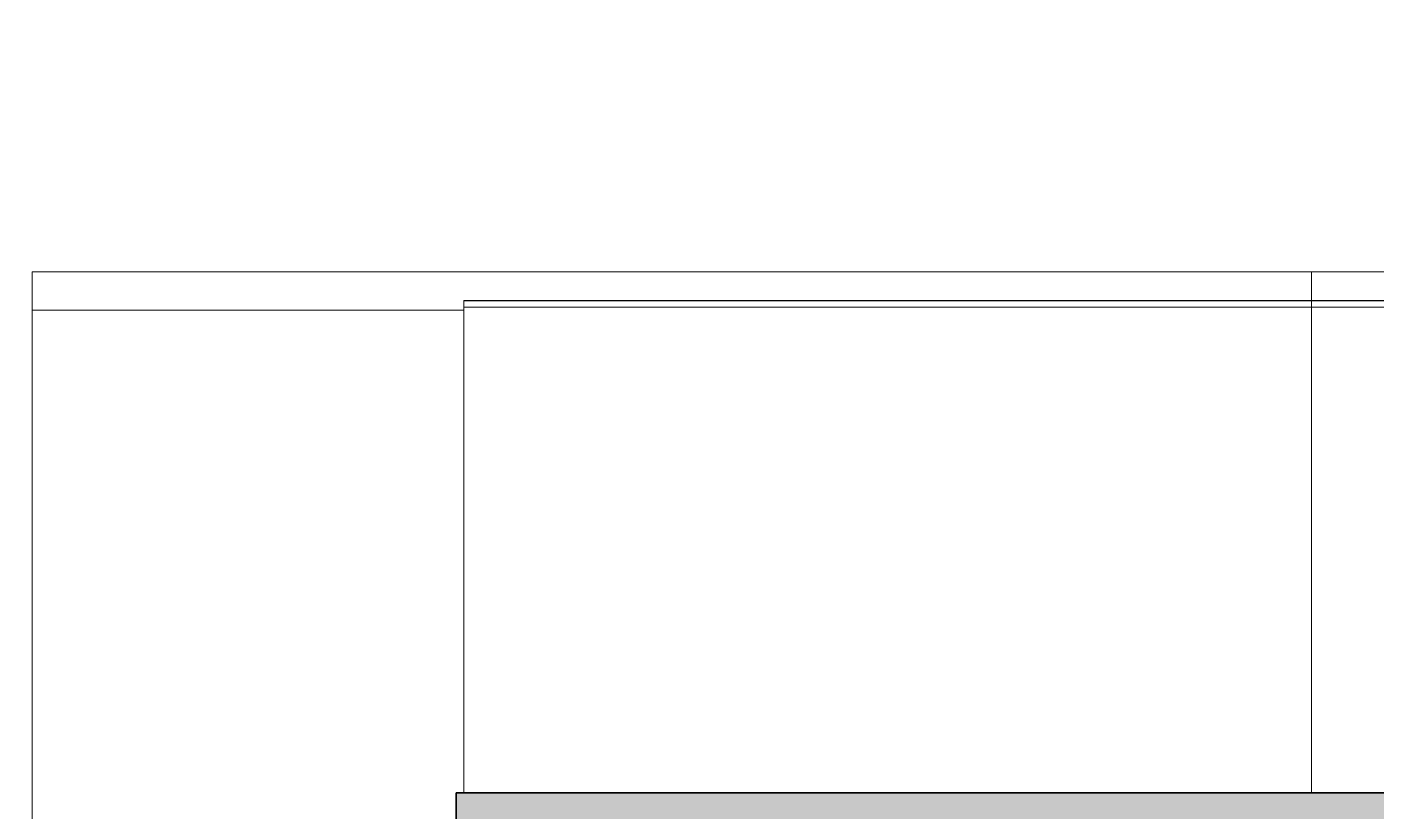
# Model space of a CAD drawing. Header units: millimetres. Extents: x -46169 to 237885, y -84465 to 18123.
# Drawn here: x 110306 to 111182, y -80077 to -79568 of the extents above; entities that cross this region are included whole.
import ezdxf

# ---------------------------------------------------------------- set-up
doc = ezdxf.new("R2010")
doc.units = ezdxf.units.MM
doc.header["$MEASUREMENT"] = 0
doc.linetypes.add('Wipeout_Contour', pattern=[1000, 0, -1000])
doc.layers.add('New_A-25-M_Wall_Ext', color=7, linetype='Continuous')
doc.layers.add('New_A-35-M_FFE_Fixed', color=7, linetype='Continuous')
doc.layers.add('New_A-35-M_FFE_Fixed_Pen_No__1', color=7, linetype='Continuous', lineweight=13)
doc.layers.add('New_A-35-M_FFE_Fixed_Pen_No__104', color=7, linetype='Continuous', lineweight=15, true_color=0xa6a6a6)
doc.layers.add('New_A-35-M_FFE_Fixed_Pen_No__44', color=7, linetype='Continuous', lineweight=35, true_color=0x444444)

# ---------------------------------------------------------------- blocks, each defined once
blk = doc.blocks.new('Section Elem_2_2', base_point=(64459.15, -84332.61))
at = {"color": 254, "linetype": 'Wipeout_Contour', "lineweight": 0, "ltscale": 822760.914262}
blk.add_wipeout([(110142.07, -80282.61), (110309.73, -80282.61), (110309.73, -79726.43), (114918.38, -79726.43), (114918.38, -78182.61), (110142.07, -78182.61)], dxfattribs=at).dxf.layer = 'New_A-25-M_Wall_Ext'
blk = doc.blocks.new('Section Elem_13_2', base_point=(64459.15, -84332.61))
at = {"color": 254, "linetype": 'Wipeout_Contour', "lineweight": 0, "ltscale": 954825.47781}
blk.add_wipeout([(110309.73, -79751.43), (110589.73, -79751.43), (110589.73, -79745.32), (110589.73, -79745.17), (111139.73, -79745.17), (111139.73, -79726.43), (110309.73, -79726.43)], dxfattribs=at).dxf.layer = 'New_A-35-M_FFE_Fixed'
at = {"layer": 'New_A-35-M_FFE_Fixed_Pen_No__1', "linetype": 'Continuous'}
blk.add_line((111139.73, -79726.43), (110309.73, -79726.43), dxfattribs=at)
at = {"color": 254, "linetype": 'Wipeout_Contour', "lineweight": 0, "ltscale": 546642.87562}
blk.add_wipeout([(110589.73, -80064.43), (111139.73, -80064.43), (111139.73, -79749.47), (110589.73, -79749.47)], dxfattribs=at).dxf.layer = 'New_A-35-M_FFE_Fixed'
at = {"color": 254, "linetype": 'Wipeout_Contour', "lineweight": 0, "ltscale": 546271.287206}
blk.add_wipeout([(110589.73, -79748.52), (111139.73, -79748.52), (111139.73, -79747.63), (110589.73, -79747.63)], dxfattribs=at).dxf.layer = 'New_A-35-M_FFE_Fixed'
at = {"color": 254, "linetype": 'Wipeout_Contour', "lineweight": 0, "ltscale": 546269.322967}
blk.add_wipeout([(110589.73, -79747.63), (111139.73, -79747.63), (111139.73, -79746.83), (110589.73, -79746.83)], dxfattribs=at).dxf.layer = 'New_A-35-M_FFE_Fixed'
at = {"color": 254, "linetype": 'Wipeout_Contour', "lineweight": 0, "ltscale": 546273.438964}
blk.add_wipeout([(111139.73, -79748.52), (110589.73, -79748.52), (110589.73, -79749.47), (111139.73, -79749.47)], dxfattribs=at).dxf.layer = 'New_A-35-M_FFE_Fixed'
at = {"color": 254, "linetype": 'Wipeout_Contour', "lineweight": 0, "ltscale": 546267.621729}
blk.add_wipeout([(110589.73, -79746.83), (111139.73, -79746.83), (111139.73, -79746.17), (110589.73, -79746.17)], dxfattribs=at).dxf.layer = 'New_A-35-M_FFE_Fixed'
at = {"color": 254, "linetype": 'Wipeout_Contour', "lineweight": 0, "ltscale": 1091971.078396624}
blk.add_wipeout([(110589.73, -79751.43), (110309.73, -79751.43), (110309.73, -80517.74), (110589.73, -80517.74), (110589.73, -80089.43), (110584.73, -80089.43), (110584.73, -80064.43), (110589.73, -80064.43)], dxfattribs=at).dxf.layer = 'New_A-35-M_FFE_Fixed'
at = {"layer": 'New_A-35-M_FFE_Fixed_Pen_No__1', "linetype": 'Continuous'}
for p in [(110309.73, -79726.43), (110589.73, -79751.43), (110309.73, -80517.74)]:
    blk.add_line(p, (110309.73, -79751.43), dxfattribs=at)
at = {"color": 254, "linetype": 'Wipeout_Contour', "lineweight": 0, "ltscale": 546264.684618}
blk.add_wipeout([(110589.73, -79745.32), (111139.73, -79745.32), (111139.73, -79745.17), (110589.73, -79745.17)], dxfattribs=at).dxf.layer = 'New_A-35-M_FFE_Fixed'
at = {"color": 254, "linetype": 'Wipeout_Contour', "lineweight": 0, "ltscale": 546265.257124}
blk.add_wipeout([(110589.73, -79745.66), (111139.73, -79745.66), (111139.73, -79745.32), (110589.73, -79745.32)], dxfattribs=at).dxf.layer = 'New_A-35-M_FFE_Fixed'
at = {"color": 254, "linetype": 'Wipeout_Contour', "lineweight": 0, "ltscale": 546266.248864}
blk.add_wipeout([(111139.73, -79746.17), (111139.73, -79745.66), (110589.73, -79745.66), (110589.73, -79746.17)], dxfattribs=at).dxf.layer = 'New_A-35-M_FFE_Fixed'
at = {"layer": 'New_A-35-M_FFE_Fixed_Pen_No__1', "linetype": 'Continuous'}
for p, q in [((111139.73, -79745.17), (110589.73, -79745.17)), ((110589.73, -79745.32), (110589.73, -79745.17)), ((110589.73, -79745.66), (110589.73, -79745.32)), ((110589.73, -79746.17), (110589.73, -79745.66)), ((110589.73, -79746.83), (110589.73, -79746.17)), ((110589.73, -79747.63), (110589.73, -79746.83)), ((110589.73, -79748.52), (110589.73, -79747.63)), ((110589.73, -79749.47), (110589.73, -79748.52)), ((111139.73, -79749.47), (110589.73, -79749.47)), ((110589.73, -80064.43), (110589.73, -79749.47))]:
    blk.add_line(p, q, dxfattribs=at)
blk = doc.blocks.new('Section Elem_21_2', base_point=(64459.15, -84332.61))
at = {"color": 254, "linetype": 'Wipeout_Contour', "lineweight": 0, "ltscale": 548030.164304}
blk.add_wipeout([(111139.73, -79745.17), (111689.73, -79745.17), (111689.73, -79726.43), (111139.73, -79726.43)], dxfattribs=at).dxf.layer = 'New_A-35-M_FFE_Fixed'
at = {"layer": 'New_A-35-M_FFE_Fixed_Pen_No__1', "linetype": 'Continuous'}
blk.add_line((111139.73, -79726.43), (111689.73, -79726.43), dxfattribs=at)
at = {"color": 254, "linetype": 'Wipeout_Contour', "lineweight": 0, "ltscale": 548429.11168}
blk.add_wipeout([(111689.73, -79749.47), (111139.73, -79749.47), (111139.73, -80064.43), (111689.73, -80064.43)], dxfattribs=at).dxf.layer = 'New_A-35-M_FFE_Fixed'
at = {"color": 254, "linetype": 'Wipeout_Contour', "lineweight": 0, "ltscale": 548058.733581}
blk.add_wipeout([(111689.73, -79747.63), (111139.73, -79747.63), (111139.73, -79748.52), (111689.73, -79748.52)], dxfattribs=at).dxf.layer = 'New_A-35-M_FFE_Fixed'
at = {"color": 254, "linetype": 'Wipeout_Contour', "lineweight": 0, "ltscale": 548056.77575}
blk.add_wipeout([(111689.73, -79746.83), (111139.73, -79746.83), (111139.73, -79747.63), (111689.73, -79747.63)], dxfattribs=at).dxf.layer = 'New_A-35-M_FFE_Fixed'
at = {"color": 254, "linetype": 'Wipeout_Contour', "lineweight": 0, "ltscale": 548060.878345}
blk.add_wipeout([(111139.73, -79748.52), (111139.73, -79749.47), (111689.73, -79749.47), (111689.73, -79748.52)], dxfattribs=at).dxf.layer = 'New_A-35-M_FFE_Fixed'
at = {"color": 254, "linetype": 'Wipeout_Contour', "lineweight": 0, "ltscale": 548055.080048}
blk.add_wipeout([(111689.73, -79746.17), (111139.73, -79746.17), (111139.73, -79746.83), (111689.73, -79746.83)], dxfattribs=at).dxf.layer = 'New_A-35-M_FFE_Fixed'
at = {"color": 254, "linetype": 'Wipeout_Contour', "lineweight": 0, "ltscale": 548052.152553}
blk.add_wipeout([(111139.73, -79745.32), (111689.73, -79745.32), (111689.73, -79745.17), (111139.73, -79745.17)], dxfattribs=at).dxf.layer = 'New_A-35-M_FFE_Fixed'
at = {"color": 254, "linetype": 'Wipeout_Contour', "lineweight": 0, "ltscale": 548052.723146}
blk.add_wipeout([(111689.73, -79745.32), (111139.73, -79745.32), (111139.73, -79745.66), (111689.73, -79745.66)], dxfattribs=at).dxf.layer = 'New_A-35-M_FFE_Fixed'
at = {"color": 254, "linetype": 'Wipeout_Contour', "lineweight": 0, "ltscale": 548053.711683}
blk.add_wipeout([(111139.73, -79746.17), (111689.73, -79746.17), (111689.73, -79745.66), (111139.73, -79745.66)], dxfattribs=at).dxf.layer = 'New_A-35-M_FFE_Fixed'
at = {"layer": 'New_A-35-M_FFE_Fixed_Pen_No__1', "linetype": 'Continuous'}
for p, q in [((111139.73, -79726.43), (111139.73, -79745.17)), ((111139.73, -79745.17), (111689.73, -79745.17)), ((111139.73, -79745.32), (111139.73, -79745.17)), ((111139.73, -79745.66), (111139.73, -79745.32)), ((111139.73, -79746.17), (111139.73, -79745.66)), ((111139.73, -79746.83), (111139.73, -79746.17)), ((111139.73, -79747.63), (111139.73, -79746.83)), ((111139.73, -79748.52), (111139.73, -79747.63)), ((111139.73, -79749.47), (111139.73, -79748.52)), ((111139.73, -79749.47), (111689.73, -79749.47)), ((111139.73, -80064.43), (111139.73, -79749.47))]:
    blk.add_line(p, q, dxfattribs=at)
blk = doc.blocks.new('Section Elem_32_2', base_point=(64459.15, -84332.61))
at = {"layer": 'New_A-35-M_FFE_Fixed_Pen_No__104', "linetype": 'Continuous'}
blk.add_hatch(color=256, dxfattribs=at).paths.add_polyline_path([(110584.73, -80064.43), (110584.73, -80089.43), (111414.73, -80089.43), (111414.73, -80064.43)])
at = {"layer": 'New_A-35-M_FFE_Fixed_Pen_No__44', "linetype": 'Continuous'}
for p, q in [((110584.73, -80064.43), (110584.73, -80089.43)), ((111414.73, -80064.43), (110584.73, -80064.43)), ((111414.73, -80089.43), (110584.73, -80089.43))]:
    blk.add_line(p, q, dxfattribs=at)

msp = doc.modelspace()

# ---------------------------------------------------------------- block references
at = {"layer": 'New_A-25-M_Wall_Ext'}
msp.add_blockref('Section Elem_2_2', (64459.15, -84332.61), dxfattribs=at)

# ---------------------------------------------------------------- next in the draw order: block references
at = {"layer": 'New_A-35-M_FFE_Fixed'}
msp.add_blockref('Section Elem_13_2', (64459.15, -84332.61), dxfattribs=at)

# ---------------------------------------------------------------- next in the draw order: block references
msp.add_blockref('Section Elem_21_2', (64459.15, -84332.61), dxfattribs=at)

# ---------------------------------------------------------------- next in the draw order: block references
msp.add_blockref('Section Elem_32_2', (64459.15, -84332.61), dxfattribs=at)

doc.saveas('drawing.dxf')
